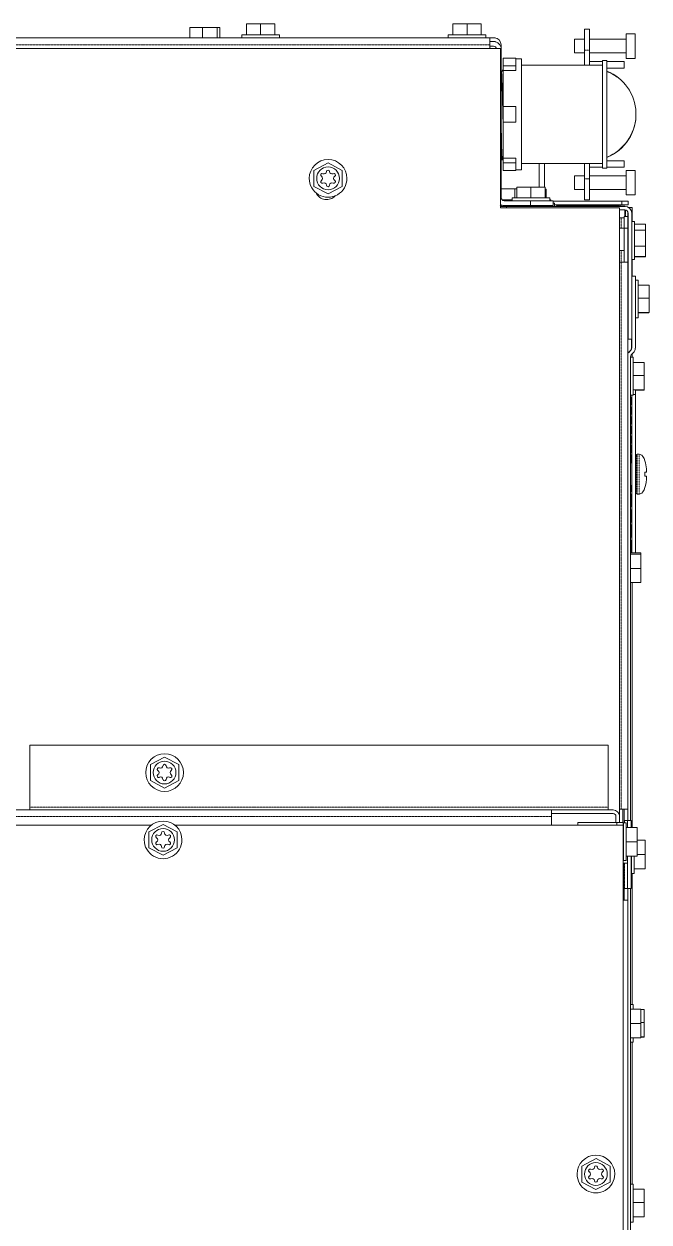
# Model space of a CAD drawing. Header units: millimetres. Extents: x 60499 to 556746, y 248297 to 497145.
# Drawn here: x 173438 to 179208, y 485480 to 496534 of the extents above; entities that cross this region are included whole.
import ezdxf

# ---------------------------------------------------------------- set-up
doc = ezdxf.new("R2010")
doc.units = ezdxf.units.MM
doc.linetypes.add('PHANTOM', pattern=[20, 10, -2, 2, -2, 2, -2])

msp = doc.modelspace()

# ---------------------------------------------------------------- linework, layer by layer
at = {"color": 7, "lineweight": 13, "ltscale": 0.0039}
for p, q in [((175491, 496534), (175622, 496534)), ((175622, 496534), (175753, 496534)), ((179132, 491642), (179132, 491511)), ((179132, 491511), (179132, 491380)), ((179098, 489119), (179098, 488988)), ((179098, 488988), (179098, 488857)), ((179172, 489002), (179172, 488871)), ((179172, 488871), (179172, 488740)), ((179132, 487443), (179132, 487312)), ((179132, 487312), (179132, 487181))]:
    msp.add_line(p, q, dxfattribs=at)
at = {"color": 7, "lineweight": 13, "ltscale": 0.003}
for p, q in [((175491, 496433), (175491, 496534)), ((175622, 496433), (175622, 496534)), ((175753, 496433), (175753, 496534)), ((177397, 496433), (177397, 496534)), ((177397, 496433), (177397, 496534)), ((177397, 496433), (177397, 496534)), ((177397, 496433), (177397, 496534)), ((177528, 496433), (177528, 496534)), ((177659, 496433), (177659, 496534)), ((177986, 494928), (177986, 495029)), ((177986, 494928), (177986, 495029)), ((177986, 494928), (177986, 495029)), ((177986, 494928), (177986, 495029)), ((178117, 494928), (178117, 495029)), ((178248, 494928), (178248, 495029)), ((179074, 494686), (179174, 494686)), ((179074, 494685), (179174, 494685)), ((179074, 494632), (179174, 494632)), ((179074, 494485), (179174, 494485)), ((179074, 494387), (179174, 494387)), ((179074, 494386), (179174, 494386)), ((179107, 494124), (179208, 494124)), ((179107, 494004), (179208, 494004)), ((179107, 493872), (179208, 493872)), ((179107, 493870), (179208, 493870)), ((179062, 493411), (179163, 493411)), ((179062, 493291), (179163, 493291)), ((179062, 493159), (179163, 493159)), ((179062, 493157), (179163, 493157)), ((178997, 489119), (179098, 489119)), ((178997, 488988), (179098, 488988)), ((178997, 488857), (179098, 488857)), ((178997, 488857), (179098, 488857)), ((179071, 488740), (179172, 488740)), ((179062, 485782), (179163, 485782)), ((179062, 485782), (179163, 485782)), ((179062, 485661), (179163, 485661)), ((179062, 485529), (179163, 485529)), ((179062, 485527), (179163, 485527))]:
    msp.add_line(p, q, dxfattribs=at)
at = {"color": 7, "lineweight": 13, "ltscale": 2.22274e-06}
for p, q in [((177397, 496534), (177397, 496534)), ((177986, 495029), (177986, 495029))]:
    msp.add_line(p, q, dxfattribs=at)
at = {"color": 7, "lineweight": 13, "ltscale": 0.003901}
for p, q in [((177397, 496534), (177528, 496534)), ((177986, 495029), (178117, 495029))]:
    msp.add_line(p, q, dxfattribs=at)
at = {"color": 7, "lineweight": 13, "ltscale": 0.003899}
for p, q in [((177528, 496534), (177659, 496534)), ((178117, 495029), (178248, 495029))]:
    msp.add_line(p, q, dxfattribs=at)
at = {"color": 7, "lineweight": 13, "ltscale": 0.003487}
msp.add_line((174968, 496500), (175085, 496500), dxfattribs=at)
at = {"color": 7, "lineweight": 13, "ltscale": 0.002843}
for p, q in [((174968, 496405), (174968, 496500)), ((175085, 496405), (175085, 496500)), ((175220, 496405), (175220, 496500)), ((175246, 496405), (175246, 496500))]:
    msp.add_line(p, q, dxfattribs=at)
at = {"color": 7, "lineweight": 13, "ltscale": 0.004004}
msp.add_line((175085, 496500), (175220, 496500), dxfattribs=at)
at = {"color": 7, "lineweight": 13, "ltscale": 0.000761798}
msp.add_line((175220, 496500), (175246, 496500), dxfattribs=at)
at = {"color": 7, "lineweight": 13, "ltscale": 0.01035}
for p, q in [((175796, 496433), (175448, 496433)), ((177702, 496433), (177354, 496433)), ((178291, 494928), (177944, 494928))]:
    msp.add_line(p, q, dxfattribs=at)
at = {"color": 7, "lineweight": 13, "ltscale": 0.000762459}
for p, q in [((175448, 496407), (175448, 496433)), ((175796, 496407), (175796, 496433)), ((177354, 496407), (177354, 496433)), ((177354, 496407), (177354, 496433)), ((177702, 496407), (177702, 496433)), ((179036, 493458), (179062, 493458)), ((179036, 493110), (179062, 493110)), ((179045, 488697), (179071, 488697)), ((179036, 487488), (179062, 487488)), ((179036, 487141), (179062, 487141)), ((179036, 485828), (179062, 485828)), ((179036, 485828), (179062, 485828)), ((179036, 485480), (179062, 485480))]:
    msp.add_line(p, q, dxfattribs=at)
at = {"color": 7, "lineweight": 13, "ltscale": 0.00575}
for p, q in [((178611, 496293), (178611, 496486)), ((178659, 496486), (178659, 496293)), ((178611, 494912), (178611, 495106)), ((178659, 495106), (178659, 494912))]:
    msp.add_line(p, q, dxfattribs=at)
at = {"color": 7, "lineweight": 13, "ltscale": 0.00144}
for p, q in [((178611, 496486), (178659, 496486)), ((178659, 494912), (178611, 494912))]:
    msp.add_line(p, q, dxfattribs=at)
at = {"color": 7, "lineweight": 13, "ltscale": 0.003375}
for p, q in [((178995, 496329), (178995, 496442)), ((179079, 496329), (179079, 496442)), ((178995, 496216), (178995, 496329)), ((179079, 496216), (179079, 496329)), ((178995, 495183), (178995, 495069)), ((179079, 495183), (179079, 495069)), ((178995, 495069), (178995, 494956)), ((179079, 495069), (179079, 494956))]:
    msp.add_line(p, q, dxfattribs=at)
at = {"color": 7, "lineweight": 13, "ltscale": 0.0025}
for p, q in [((179079, 496442), (178995, 496442)), ((179079, 496216), (178995, 496216)), ((178995, 495183), (179079, 495183)), ((178995, 494956), (179079, 494956))]:
    msp.add_line(p, q, dxfattribs=at)
at = {"color": 7, "lineweight": 13, "ltscale": 0.03937}
for p, q in [((177835, 496306), (172670, 496306)), ((172754, 496405), (177738, 496405)), ((177835, 494836), (177835, 496306)), ((177843, 494929), (177843, 496302)), ((178777, 495204), (178777, 496195)), ((178819, 495204), (178819, 496195)), ((178935, 494836), (177835, 494836)), ((178985, 494851), (177893, 494851)), ((178935, 489232), (178935, 494836)), ((179014, 494788), (179014, 493626)), ((179048, 493626), (179048, 494788)), ((179012, 494336), (179012, 489290)), ((179081, 493543), (179081, 494207)), ((179036, 489186), (179036, 493463)), ((179048, 493110), (179048, 491653)), ((179081, 491653), (179081, 493115)), ((179052, 491380), (179052, 489119)), ((173493, 489879), (178830, 489879)), ((172814, 489282), (178306, 489282)), ((174612, 489141), (155841, 489141)), ((178969, 489141), (174833, 489141)), ((178969, 477497), (178969, 489141)), ((179052, 488696), (179052, 487488)), ((179036, 481627), (179036, 488556)), ((179012, 488451), (179012, 481732)), ((179052, 487140), (179052, 485828))]:
    msp.add_line(p, q, dxfattribs=at)
at = {"color": 7, "linetype": 'PHANTOM', "lineweight": 13, "ltscale": 0.03937}
for p, q in [((172754, 496342), (177738, 496342)), ((178949, 494336), (178949, 489290)), ((173493, 489308), (178830, 489308)), ((172814, 489223), (178306, 489223))]:
    msp.add_line(p, q, dxfattribs=at)
at = {"color": 7, "lineweight": 13, "ltscale": 0.001516}
for p, q in [((175448, 496407), (175499, 496407)), ((175745, 496407), (175796, 496407)), ((179045, 488748), (179045, 488697))]:
    msp.add_line(p, q, dxfattribs=at)
at = {"color": 7, "lineweight": 13, "ltscale": 7.58134e-05}
for p, q in [((175474, 496407), (175474, 496405)), ((175516, 496407), (175516, 496405)), ((175517, 496407), (175517, 496405)), ((175622, 496407), (175622, 496405)), ((175697, 496407), (175697, 496405)), ((175726, 496407), (175726, 496405)), ((175770, 496407), (175770, 496405))]:
    msp.add_line(p, q, dxfattribs=at)
at = {"color": 7, "lineweight": 13, "ltscale": 0.003659}
for p, q in [((175499, 496407), (175622, 496407)), ((175622, 496407), (175745, 496407)), ((177528, 496407), (177651, 496407))]:
    msp.add_line(p, q, dxfattribs=at)
at = {"color": 7, "lineweight": 13, "ltscale": 7.0647e-05}
for p, q in [((175553, 496405), (175553, 496407)), ((175643, 496405), (175643, 496407)), ((175732, 496405), (175732, 496407))]:
    msp.add_line(p, q, dxfattribs=at)
at = {"color": 7, "lineweight": 13, "ltscale": 0.001518}
msp.add_line((177354, 496407), (177405, 496407), dxfattribs=at)
at = {"color": 7, "lineweight": 13, "ltscale": 7.50925e-05}
msp.add_line((177380, 496407), (177380, 496405), dxfattribs=at)
at = {"color": 7, "lineweight": 13, "ltscale": 7.49723e-05}
for p, q in [((177380, 496407), (177380, 496405)), ((177422, 496407), (177422, 496405)), ((177423, 496407), (177423, 496405)), ((177459, 496405), (177459, 496407)), ((177528, 496407), (177528, 496405)), ((177528, 496407), (177528, 496405)), ((177549, 496405), (177549, 496407)), ((177603, 496407), (177603, 496405)), ((177632, 496407), (177632, 496405)), ((177639, 496405), (177639, 496407)), ((177676, 496407), (177676, 496405)), ((179014, 494615), (179012, 494615)), ((179014, 494457), (179012, 494457)), ((179014, 494076), (179012, 494076)), ((179014, 493917), (179012, 493917))]:
    msp.add_line(p, q, dxfattribs=at)
at = {"color": 7, "lineweight": 13, "ltscale": 0.00366}
msp.add_line((177405, 496407), (177528, 496407), dxfattribs=at)
at = {"color": 7, "lineweight": 13, "ltscale": 0.001514}
msp.add_line((177651, 496407), (177702, 496407), dxfattribs=at)
at = {"color": 7, "lineweight": 13, "ltscale": 0.00126}
for p, q in [((177738, 496405), (177780, 496405)), ((177738, 496371), (177780, 496371))]:
    msp.add_line(p, q, dxfattribs=at)
at = {"color": 7, "lineweight": 13, "ltscale": 0.00105}
for p, q in [((177738, 496371), (177773, 496371)), ((177738, 496328), (177773, 496328))]:
    msp.add_line(p, q, dxfattribs=at)
at = {"color": 7, "lineweight": 13, "ltscale": 0.001087}
msp.add_line((177738, 496306), (177738, 496342), dxfattribs=at)
at = {"color": 7, "lineweight": 13, "ltscale": 0.001018}
msp.add_line((177843, 496308), (177843, 496342), dxfattribs=at)
at = {"color": 7, "lineweight": 13, "ltscale": 0.001875}
for p, q in [((178519, 496329), (178519, 496392)), ((178519, 496266), (178519, 496329)), ((178519, 495132), (178519, 495069)), ((178519, 495069), (178519, 495006))]:
    msp.add_line(p, q, dxfattribs=at)
at = {"color": 7, "lineweight": 13, "ltscale": 0.002735}
for p, q in [((178611, 496392), (178519, 496392)), ((178611, 496266), (178519, 496266)), ((178519, 495132), (178611, 495132)), ((178519, 495006), (178611, 495006))]:
    msp.add_line(p, q, dxfattribs=at)
at = {"color": 7, "lineweight": 13, "ltscale": 0.01}
for p, q in [((178995, 496392), (178659, 496392)), ((178995, 496266), (178659, 496266)), ((178659, 495132), (178995, 495132)), ((178659, 495006), (178995, 495006))]:
    msp.add_line(p, q, dxfattribs=at)
at = {"color": 7, "lineweight": 13, "ltscale": 0.002125}
for p, q in [((177862, 496218), (177862, 496146)), ((177979, 496146), (177979, 496218)), ((177862, 495252), (177862, 495181)), ((177979, 495181), (177979, 495252))]:
    msp.add_line(p, q, dxfattribs=at)
at = {"color": 7, "lineweight": 13, "ltscale": 0.0035}
for p, q in [((177979, 496218), (177862, 496218)), ((177979, 496218), (177862, 496218)), ((177979, 496146), (177862, 496146)), ((177862, 496103), (177979, 496103)), ((177979, 495771), (177862, 495771)), ((177979, 495628), (177862, 495628)), ((177979, 495296), (177862, 495296)), ((177979, 495252), (177862, 495252)), ((177979, 495181), (177862, 495181))]:
    msp.add_line(p, q, dxfattribs=at)
at = {"color": 7, "lineweight": 13, "ltscale": 0.0015}
for p, q in [((178030, 496211), (177979, 496211)), ((178030, 495187), (177979, 495187))]:
    msp.add_line(p, q, dxfattribs=at)
at = {"color": 7, "lineweight": 13, "ltscale": 0.018159}
msp.add_line((178030, 496211), (178030, 495601), dxfattribs=at)
at = {"color": 7, "lineweight": 13, "ltscale": 0.004173}
for p, q in [((178611, 496293), (178611, 496153)), ((178611, 495246), (178611, 495106))]:
    msp.add_line(p, q, dxfattribs=at)
at = {"color": 7, "linetype": 'PHANTOM', "lineweight": 13, "ltscale": 0.00144}
for p, q in [((178659, 496293), (178611, 496293)), ((178611, 495106), (178659, 495106))]:
    msp.add_line(p, q, dxfattribs=at)
at = {"color": 7, "lineweight": 13, "ltscale": 0.00315}
for p, q in [((178659, 496187), (178659, 496293)), ((178659, 495106), (178659, 495211))]:
    msp.add_line(p, q, dxfattribs=at)
at = {"color": 7, "lineweight": 13, "ltscale": 0.00125}
for p, q in [((178777, 496195), (178819, 496195)), ((178819, 495204), (178777, 495204))]:
    msp.add_line(p, q, dxfattribs=at)
at = {"color": 7, "lineweight": 13, "ltscale": 0.000188295}
msp.add_line((177843, 496095), (177846, 496090), dxfattribs=at)
at = {"color": 7, "lineweight": 13, "ltscale": 0.000950315}
msp.add_line((177846, 496090), (177862, 496118), dxfattribs=at)
at = {"color": 7, "lineweight": 13, "ltscale": 0.001299}
for p, q in [((177862, 496146), (177862, 496103)), ((177979, 496103), (177979, 496146)), ((177862, 495296), (177862, 495252)), ((177979, 495252), (177979, 495296))]:
    msp.add_line(p, q, dxfattribs=at)
at = {"color": 7, "lineweight": 13, "ltscale": 0.009891}
msp.add_line((177862, 495771), (177862, 496103), dxfattribs=at)
at = {"color": 7, "lineweight": 13, "ltscale": 0.01875}
for p, q in [((178030, 496153), (178659, 496153)), ((178030, 495246), (178659, 495246))]:
    msp.add_line(p, q, dxfattribs=at)
at = {"color": 7, "lineweight": 13, "ltscale": 0.001}
for p, q in [((178659, 496153), (178659, 496187)), ((178659, 495245), (178659, 495211)), ((178955, 494899), (178955, 494866)), ((179015, 494899), (179015, 494866))]:
    msp.add_line(p, q, dxfattribs=at)
at = {"color": 7, "lineweight": 13, "ltscale": 0.003495}
for p, q in [((178777, 496187), (178659, 496187)), ((178659, 496153), (178777, 496153)), ((178777, 495246), (178659, 495246)), ((178659, 495211), (178777, 495211))]:
    msp.add_line(p, q, dxfattribs=at)
at = {"color": 7, "lineweight": 13, "ltscale": 0.001023}
for p, q in [((178659, 496187), (178659, 496153)), ((178659, 495246), (178659, 495211))]:
    msp.add_line(p, q, dxfattribs=at)
at = {"color": 7, "lineweight": 13, "ltscale": 2.25878e-05}
for p, q in [((178659, 496153), (178659, 496153)), ((178659, 495246), (178659, 495245))]:
    msp.add_line(p, q, dxfattribs=at)
at = {"color": 7, "lineweight": 13, "ltscale": 0.003498}
msp.add_line((178777, 496153), (178659, 496153), dxfattribs=at)
at = {"color": 7, "lineweight": 13, "ltscale": 0.003376}
msp.add_line((178932, 496187), (178819, 496187), dxfattribs=at)
at = {"color": 7, "lineweight": 13, "ltscale": 0.004745}
for p, q in [((178978, 496187), (178819, 496187)), ((178819, 496127), (178978, 496127)), ((178978, 495272), (178819, 495272)), ((178819, 495211), (178978, 495211))]:
    msp.add_line(p, q, dxfattribs=at)
at = {"color": 7, "lineweight": 13, "ltscale": 0.001794}
for p, q in [((178978, 496187), (178978, 496127)), ((178978, 495272), (178978, 495211))]:
    msp.add_line(p, q, dxfattribs=at)
at = {"color": 7, "lineweight": 13, "ltscale": 0.00425}
for p, q in [((177862, 495771), (177862, 495628)), ((177979, 495771), (177979, 495628))]:
    msp.add_line(p, q, dxfattribs=at)
at = {"color": 7, "lineweight": 13, "ltscale": 0.00052498}
msp.add_line((179087, 495699), (179087, 495717), dxfattribs=at)
at = {"color": 7, "lineweight": 13, "ltscale": 0.000955781}
msp.add_line((179087, 495717), (179087, 495685), dxfattribs=at)
at = {"color": 7, "lineweight": 13, "ltscale": 0.000430974}
msp.add_line((179087, 495685), (179087, 495699), dxfattribs=at)
at = {"color": 7, "lineweight": 13, "ltscale": 0.000783605}
msp.add_line((177862, 495601), (177862, 495628), dxfattribs=at)
at = {"color": 7, "lineweight": 13, "ltscale": 0.009107}
msp.add_line((177862, 495296), (177862, 495601), dxfattribs=at)
at = {"color": 7, "lineweight": 13, "ltscale": 0.012341}
msp.add_line((178030, 495601), (178030, 495187), dxfattribs=at)
at = {"color": 7, "lineweight": 13, "ltscale": 0.004405}
for p, q in [((176245, 495252), (176114, 495183)), ((176376, 495183), (176245, 495252)), ((176114, 495183), (176114, 495035)), ((176114, 495183), (176114, 495035)), ((176376, 495035), (176376, 495183)), ((176114, 495035), (176245, 494966)), ((176245, 494966), (176376, 495035)), ((174736, 489769), (174605, 489701)), ((174605, 489701), (174605, 489553)), ((174605, 489701), (174605, 489553)), ((174867, 489701), (174736, 489769)), ((174867, 489553), (174867, 489701)), ((174605, 489553), (174736, 489484)), ((174736, 489484), (174867, 489553)), ((174722, 489149), (174591, 489080)), ((174853, 489080), (174722, 489149)), ((174591, 489080), (174591, 488932)), ((174591, 489080), (174591, 488932)), ((174853, 488932), (174853, 489080)), ((174591, 488932), (174722, 488864)), ((174722, 488864), (174853, 488932)), ((178718, 486066), (178586, 485997)), ((178849, 485997), (178718, 486066)), ((178586, 485997), (178586, 485849)), ((178586, 485997), (178586, 485849)), ((178848, 485849), (178849, 485997)), ((178586, 485849), (178717, 485781)), ((178717, 485781), (178848, 485849))]:
    msp.add_line(p, q, dxfattribs=at)
at = {"color": 7, "lineweight": 13, "ltscale": 0.000334071}
msp.add_line((177854, 495279), (177843, 495279), dxfattribs=at)
at = {"color": 7, "lineweight": 13, "ltscale": 0.000435725}
msp.add_line((177854, 495280), (177862, 495292), dxfattribs=at)
at = {"color": 7, "lineweight": 13, "ltscale": 2.53452e-06}
msp.add_line((177854, 495279), (177854, 495280), dxfattribs=at)
at = {"color": 7, "lineweight": 13, "ltscale": 0.006451}
for p, q in [((178192, 495029), (178192, 495246)), ((178193, 495029), (178193, 495246)), ((178244, 495029), (178244, 495246))]:
    msp.add_line(p, q, dxfattribs=at)
at = {"color": 7, "lineweight": 13, "ltscale": 0.003496}
msp.add_line((178659, 495245), (178777, 495245), dxfattribs=at)
at = {"color": 7, "lineweight": 13, "ltscale": 0.003763}
msp.add_line((177843, 495011), (177969, 495011), dxfattribs=at)
at = {"color": 7, "lineweight": 13, "ltscale": 0.000509668}
msp.add_line((177969, 495011), (177986, 495011), dxfattribs=at)
at = {"color": 7, "lineweight": 13, "ltscale": 0.002458}
msp.add_line((177969, 494928), (177969, 495011), dxfattribs=at)
at = {"color": 7, "lineweight": 13, "ltscale": 0.000282648}
msp.add_line((178248, 495010), (178258, 495010), dxfattribs=at)
at = {"color": 7, "lineweight": 13, "ltscale": 0.002445}
msp.add_line((178258, 494928), (178258, 495010), dxfattribs=at)
at = {"color": 7, "lineweight": 13, "ltscale": 0.002736}
msp.add_line((177944, 494910), (177852, 494910), dxfattribs=at)
at = {"color": 7, "lineweight": 13, "ltscale": 0.0073}
for p, q in [((178114, 494903), (177869, 494903)), ((177869, 494860), (178114, 494860))]:
    msp.add_line(p, q, dxfattribs=at)
at = {"color": 7, "lineweight": 13, "ltscale": 0.000737588}
for p, q in [((177943, 494903), (177943, 494928)), ((177944, 494903), (177944, 494928)), ((178291, 494903), (178291, 494928))]:
    msp.add_line(p, q, dxfattribs=at)
at = {"color": 7, "lineweight": 13, "ltscale": 0.006249}
for p, q in [((178114, 494903), (178324, 494903)), ((178114, 494860), (178324, 494860))]:
    msp.add_line(p, q, dxfattribs=at)
at = {"color": 7, "lineweight": 13, "ltscale": 0.0013}
for p, q in [((178114, 494903), (178114, 494860)), ((178324, 494903), (178324, 494860))]:
    msp.add_line(p, q, dxfattribs=at)
at = {"color": 7, "lineweight": 13, "ltscale": 0.00028397}
msp.add_line((178301, 494910), (178291, 494910), dxfattribs=at)
at = {"color": 7, "lineweight": 13, "ltscale": 0.000182505}
msp.add_line((178301, 494903), (178301, 494910), dxfattribs=at)
at = {"color": 7, "lineweight": 13, "ltscale": 0.018782}
msp.add_line((178955, 494899), (178324, 494899), dxfattribs=at)
at = {"color": 7, "lineweight": 13, "ltscale": 0.000303013}
msp.add_line((178324, 494881), (178334, 494881), dxfattribs=at)
at = {"color": 7, "lineweight": 13, "ltscale": 0.000902551}
msp.add_line((178334, 494881), (178334, 494851), dxfattribs=at)
at = {"color": 7, "lineweight": 13, "ltscale": 0.0018}
for p, q in [((178955, 494899), (179015, 494899)), ((178955, 494866), (179015, 494866))]:
    msp.add_line(p, q, dxfattribs=at)
at = {"color": 7, "lineweight": 13, "ltscale": 0.000451576}
msp.add_line((177850, 494852), (177835, 494852), dxfattribs=at)
at = {"color": 7, "lineweight": 13, "ltscale": 0.001731}
msp.add_line((177893, 494851), (177835, 494851), dxfattribs=at)
at = {"color": 7, "lineweight": 13, "ltscale": 0.000449594}
msp.add_line((177893, 494851), (177893, 494836), dxfattribs=at)
at = {"color": 7, "lineweight": 13, "ltscale": 0.000262523}
for p, q in [((178038, 494851), (178038, 494860)), ((178038, 494851), (178038, 494860)), ((178197, 494860), (178197, 494851))]:
    msp.add_line(p, q, dxfattribs=at)
at = {"color": 7, "lineweight": 13, "ltscale": 0.018479}
msp.add_line((178334, 494866), (178955, 494866), dxfattribs=at)
at = {"color": 7, "lineweight": 13, "ltscale": 8.99908e-05}
msp.add_line((178352, 494853), (178352, 494856), dxfattribs=at)
at = {"color": 7, "lineweight": 13, "ltscale": 0.016975}
for p, q in [((178923, 494856), (178352, 494856)), ((178923, 494853), (178352, 494853))]:
    msp.add_line(p, q, dxfattribs=at)
at = {"color": 7, "lineweight": 13, "ltscale": 7.53328e-05}
msp.add_line((178352, 494851), (178352, 494853), dxfattribs=at)
at = {"color": 7, "linetype": 'PHANTOM', "lineweight": 13, "ltscale": 7.53328e-05}
msp.add_line((178923, 494853), (178923, 494851), dxfattribs=at)
at = {"color": 7, "lineweight": 13, "ltscale": 0.00186}
msp.add_line((178923, 494853), (178985, 494853), dxfattribs=at)
at = {"color": 7, "lineweight": 13, "ltscale": 4.95351e-05}
msp.add_line((178936, 494855), (178935, 494853), dxfattribs=at)
at = {"color": 7, "lineweight": 13, "ltscale": 0.001491}
msp.add_line((178985, 494818), (178935, 494818), dxfattribs=at)
at = {"color": 7, "lineweight": 13, "ltscale": 0.000354557}
msp.add_line((178941, 494854), (178941, 494866), dxfattribs=at)
at = {"color": 7, "lineweight": 13, "ltscale": 0.003125}
for p, q in [((178978, 494651), (178978, 494756)), ((179012, 494651), (179012, 494756)), ((178978, 489186), (178978, 489290)), ((179012, 489186), (179012, 489290)), ((178978, 488451), (178978, 488556)), ((179012, 488451), (179012, 488556))]:
    msp.add_line(p, q, dxfattribs=at)
at = {"color": 7, "lineweight": 13, "ltscale": 0.000989959}
for p, q in [((179012, 494756), (178978, 494756)), ((179012, 494651), (178978, 494651)), ((179048, 493626), (179014, 493626)), ((179043, 489186), (179010, 489186)), ((179043, 488556), (179010, 488556))]:
    msp.add_line(p, q, dxfattribs=at)
at = {"color": 7, "lineweight": 13, "ltscale": 7.54541e-05}
msp.add_line((178985, 494851), (178985, 494853), dxfattribs=at)
at = {"color": 7, "lineweight": 13, "ltscale": 0.000709594}
msp.add_line((178985, 494794), (178985, 494818), dxfattribs=at)
at = {"color": 7, "lineweight": 13, "ltscale": 0.001125}
msp.add_line((178985, 494794), (178985, 494756), dxfattribs=at)
at = {"color": 7, "linetype": 'PHANTOM', "lineweight": 13, "ltscale": 0.001815}
msp.add_line((178989, 494817), (178989, 494756), dxfattribs=at)
at = {"color": 7, "lineweight": 13, "ltscale": 0.001312}
msp.add_line((179013, 494788), (179013, 494744), dxfattribs=at)
at = {"color": 7, "lineweight": 13, "ltscale": 0.000945684}
msp.add_line((179052, 494840), (179021, 494840), dxfattribs=at)
at = {"color": 7, "lineweight": 13, "ltscale": 0.003874}
msp.add_line((179052, 494840), (179052, 494710), dxfattribs=at)
at = {"color": 7, "lineweight": 13, "ltscale": 0.000465213}
msp.add_line((178950, 494744), (178935, 494744), dxfattribs=at)
at = {"color": 7, "lineweight": 13, "ltscale": 0.001301}
for p, q in [((178978, 494649), (178935, 494649)), ((178978, 494444), (178935, 494444))]:
    msp.add_line(p, q, dxfattribs=at)
at = {"color": 7, "lineweight": 13, "ltscale": 0.000834968}
msp.add_line((178978, 494744), (178950, 494744), dxfattribs=at)
at = {"color": 7, "linetype": 'PHANTOM', "lineweight": 13, "ltscale": 0.002841}
msp.add_line((178950, 494649), (178950, 494744), dxfattribs=at)
at = {"color": 7, "lineweight": 13, "ltscale": 0.009375}
for p, q in [((178978, 494336), (178978, 494651)), ((179012, 494336), (179012, 494651))]:
    msp.add_line(p, q, dxfattribs=at)
at = {"color": 7, "lineweight": 13, "ltscale": 3.97089e-05}
msp.add_line((179013, 494744), (179012, 494744), dxfattribs=at)
at = {"color": 7, "lineweight": 13, "ltscale": 0.003828}
msp.add_line((179013, 494744), (179013, 494615), dxfattribs=at)
at = {"color": 7, "lineweight": 13, "ltscale": 1.24954e-05}
for p, q in [((179048, 494710), (179048, 494710)), ((179048, 494710), (179048, 494710)), ((179081, 494138), (179081, 494138)), ((179081, 494129), (179081, 494129)), ((179081, 494089), (179081, 494089)), ((179081, 494076), (179081, 494076)), ((179081, 494043), (179081, 494043)), ((179081, 494015), (179081, 494015)), ((179081, 493949), (179081, 493949)), ((179081, 493930), (179081, 493930)), ((179081, 493918), (179081, 493918)), ((179081, 493917), (179081, 493917)), ((179081, 493905), (179081, 493905)), ((179081, 493902), (179081, 493902)), ((179081, 493896), (179081, 493896)), ((179081, 493856), (179081, 493856)), ((179081, 493855), (179081, 493855)), ((179036, 485828), (179036, 485828)), ((179036, 485796), (179036, 485796)), ((179036, 485786), (179036, 485786)), ((179036, 485746), (179036, 485746)), ((179036, 485734), (179036, 485734)), ((179036, 485734), (179036, 485734)), ((179036, 485700), (179036, 485700)), ((179036, 485673), (179036, 485673)), ((179036, 485606), (179036, 485606)), ((179036, 485587), (179036, 485587)), ((179036, 485576), (179036, 485576)), ((179036, 485575), (179036, 485575)), ((179036, 485562), (179036, 485562)), ((179036, 485560), (179036, 485560)), ((179036, 485554), (179036, 485554)), ((179036, 485514), (179036, 485514)), ((179036, 485513), (179036, 485513))]:
    msp.add_line(p, q, dxfattribs=at)
at = {"color": 7, "lineweight": 13, "ltscale": 0.000762519}
for p, q in [((179048, 494710), (179074, 494710)), ((179048, 494710), (179074, 494710)), ((179048, 494362), (179074, 494362)), ((179081, 494171), (179107, 494171)), ((179081, 493823), (179107, 493823)), ((178971, 489162), (178997, 489162)), ((178971, 488815), (178997, 488815)), ((179044, 488696), (179069, 488696))]:
    msp.add_line(p, q, dxfattribs=at)
at = {"color": 7, "lineweight": 13, "ltscale": 0.000345906}
for p, q in [((179048, 494710), (179048, 494698)), ((179074, 494710), (179074, 494698))]:
    msp.add_line(p, q, dxfattribs=at)
at = {"color": 7, "lineweight": 13, "ltscale": 0.00273}
msp.add_line((179048, 494698), (179048, 494607), dxfattribs=at)
at = {"color": 7, "lineweight": 13, "ltscale": 1.21349e-05}
for p, q in [((179048, 494680), (179048, 494680)), ((179048, 494625), (179048, 494625)), ((179048, 494447), (179048, 494447)), ((179048, 494392), (179048, 494392))]:
    msp.add_line(p, q, dxfattribs=at)
at = {"color": 7, "lineweight": 13, "ltscale": 1.24353e-05}
for p, q in [((179048, 494674), (179048, 494674)), ((179048, 494633), (179048, 494633)), ((179048, 494633), (179048, 494633)), ((179048, 494615), (179048, 494615)), ((179048, 494596), (179048, 494596)), ((179048, 494566), (179048, 494566)), ((179048, 494498), (179048, 494498)), ((179048, 494483), (179048, 494483)), ((179048, 494469), (179048, 494469)), ((179048, 494457), (179048, 494457)), ((179048, 494439), (179048, 494439)), ((179048, 494401), (179048, 494401)), ((179048, 494399), (179048, 494399)), ((179048, 494398), (179048, 494398)), ((179036, 485828), (179036, 485828))]:
    msp.add_line(p, q, dxfattribs=at)
at = {"color": 7, "lineweight": 13, "ltscale": 0.010004}
msp.add_line((179074, 494362), (179074, 494698), dxfattribs=at)
at = {"color": 7, "lineweight": 13, "ltscale": 4.20518e-05}
msp.add_line((179174, 494686), (179174, 494685), dxfattribs=at)
at = {"color": 7, "lineweight": 13, "ltscale": 0.001583}
msp.add_line((179174, 494685), (179174, 494632), dxfattribs=at)
at = {"color": 7, "lineweight": 13, "ltscale": 3.50231e-05}
for p, q in [((179014, 494615), (179013, 494615)), ((179014, 494457), (179013, 494457))]:
    msp.add_line(p, q, dxfattribs=at)
at = {"color": 7, "lineweight": 13, "ltscale": 1.2195e-05}
for p, q in [((179048, 494615), (179048, 494615)), ((179048, 494457), (179048, 494457)), ((179036, 487456), (179036, 487456)), ((179036, 487446), (179036, 487446)), ((179036, 487174), (179036, 487174)), ((179036, 487173), (179036, 487173)), ((179036, 485796), (179036, 485796)), ((179036, 485562), (179036, 485562))]:
    msp.add_line(p, q, dxfattribs=at)
at = {"color": 7, "lineweight": 13, "ltscale": 0.003959}
msp.add_line((179048, 494607), (179048, 494474), dxfattribs=at)
at = {"color": 7, "lineweight": 13, "ltscale": 0.004375}
msp.add_line((179174, 494632), (179174, 494485), dxfattribs=at)
at = {"color": 7, "linetype": 'PHANTOM', "lineweight": 13, "ltscale": 0.0032}
msp.add_line((178950, 494336), (178950, 494444), dxfattribs=at)
at = {"color": 7, "lineweight": 13, "ltscale": 0.011325}
msp.add_line((179013, 494457), (179013, 494076), dxfattribs=at)
at = {"color": 7, "lineweight": 13, "ltscale": 0.00287}
msp.add_line((179048, 494474), (179048, 494377), dxfattribs=at)
at = {"color": 7, "lineweight": 13, "ltscale": 0.002903}
msp.add_line((179174, 494485), (179174, 494387), dxfattribs=at)
at = {"color": 7, "lineweight": 13, "ltscale": 0.000425564}
for p, q in [((178949, 494336), (178935, 494336)), ((178935, 489290), (178949, 489290))]:
    msp.add_line(p, q, dxfattribs=at)
at = {"color": 7, "lineweight": 13, "ltscale": 0.001865}
for p, q in [((178949, 494336), (179012, 494336)), ((178949, 489290), (179012, 489290))]:
    msp.add_line(p, q, dxfattribs=at)
at = {"color": 7, "lineweight": 13, "ltscale": 0.000445028}
msp.add_line((179048, 494377), (179048, 494362), dxfattribs=at)
at = {"color": 7, "lineweight": 13, "ltscale": 0.000725634}
msp.add_line((179048, 494362), (179072, 494362), dxfattribs=at)
at = {"color": 7, "lineweight": 13, "ltscale": 0.004625}
msp.add_line((179052, 494362), (179052, 494207), dxfattribs=at)
at = {"color": 7, "lineweight": 13, "ltscale": 7.80962e-06}
for p, q in [((179072, 494362), (179072, 494362)), ((179069, 488697), (179069, 488696)), ((179060, 485480), (179060, 485480))]:
    msp.add_line(p, q, dxfattribs=at)
at = {"color": 7, "lineweight": 13, "ltscale": 0.002951}
for p, q in [((179074, 494385), (179173, 494385)), ((179107, 493869), (179206, 493869)), ((179062, 485527), (179161, 485527))]:
    msp.add_line(p, q, dxfattribs=at)
at = {"color": 7, "lineweight": 13, "ltscale": 7.32902e-06}
for p, q in [((179173, 494386), (179173, 494385)), ((179161, 485527), (179161, 485527))]:
    msp.add_line(p, q, dxfattribs=at)
at = {"color": 7, "lineweight": 13, "ltscale": 4.1451e-05}
msp.add_line((179174, 494387), (179174, 494386), dxfattribs=at)
at = {"color": 7, "lineweight": 13, "ltscale": 0.000990019}
msp.add_line((179048, 494207), (179081, 494207), dxfattribs=at)
at = {"color": 7, "lineweight": 13, "ltscale": 0.000559889}
for p, q in [((179081, 494171), (179081, 494152)), ((179036, 485828), (179036, 485809))]:
    msp.add_line(p, q, dxfattribs=at)
at = {"color": 7, "lineweight": 13, "ltscale": 1.20749e-05}
msp.add_line((179081, 494170), (179081, 494170), dxfattribs=at)
at = {"color": 7, "lineweight": 13, "ltscale": 0.003007}
for p, q in [((179081, 494152), (179081, 494051)), ((179036, 493439), (179036, 493338)), ((179036, 485809), (179036, 485708))]:
    msp.add_line(p, q, dxfattribs=at)
at = {"color": 7, "lineweight": 13, "ltscale": 0.007516}
for p, q in [((179107, 494171), (179107, 493918)), ((179062, 493458), (179062, 493205)), ((179062, 485828), (179062, 485576))]:
    msp.add_line(p, q, dxfattribs=at)
at = {"color": 7, "lineweight": 13, "ltscale": 0.003591}
for p, q in [((179208, 494124), (179208, 494004)), ((179163, 485782), (179163, 485661))]:
    msp.add_line(p, q, dxfattribs=at)
at = {"color": 7, "lineweight": 13, "ltscale": 0.003949}
for p, q in [((179081, 494051), (179081, 493918)), ((179036, 493338), (179036, 493205)), ((179036, 485708), (179036, 485576))]:
    msp.add_line(p, q, dxfattribs=at)
at = {"color": 7, "lineweight": 13, "ltscale": 0.003928}
for p, q in [((179208, 494004), (179208, 493872)), ((179163, 493291), (179163, 493159)), ((179163, 487321), (179163, 487189)), ((179163, 485661), (179163, 485529))]:
    msp.add_line(p, q, dxfattribs=at)
at = {"color": 7, "lineweight": 13, "ltscale": 0.012545}
msp.add_line((179013, 493917), (179013, 493496), dxfattribs=at)
at = {"color": 7, "lineweight": 13, "ltscale": 0.002578}
for p, q in [((179081, 493918), (179081, 493832)), ((179036, 493205), (179036, 493119)), ((179036, 485576), (179036, 485489))]:
    msp.add_line(p, q, dxfattribs=at)
at = {"color": 7, "lineweight": 13, "ltscale": 0.002834}
for p, q in [((179107, 493823), (179107, 493918)), ((179062, 493110), (179062, 493205)), ((179062, 485480), (179062, 485576))]:
    msp.add_line(p, q, dxfattribs=at)
at = {"color": 7, "lineweight": 13, "ltscale": 6.16359e-05}
for p, q in [((179208, 493872), (179208, 493870)), ((179163, 485529), (179163, 485527))]:
    msp.add_line(p, q, dxfattribs=at)
at = {"color": 7, "lineweight": 13, "ltscale": 0.000256155}
for p, q in [((179081, 493832), (179081, 493823)), ((179036, 485489), (179036, 485480))]:
    msp.add_line(p, q, dxfattribs=at)
at = {"color": 7, "lineweight": 13, "ltscale": 0.000725573}
msp.add_line((179081, 493823), (179105, 493823), dxfattribs=at)
at = {"color": 7, "lineweight": 13, "ltscale": 7.68947e-06}
for p, q in [((179105, 493823), (179105, 493823)), ((179060, 487140), (179060, 487141))]:
    msp.add_line(p, q, dxfattribs=at)
at = {"color": 7, "lineweight": 13, "ltscale": 7.20888e-06}
for p, q in [((179206, 493870), (179206, 493869)), ((179161, 493157), (179161, 493156)), ((179161, 487187), (179161, 487187))]:
    msp.add_line(p, q, dxfattribs=at)
at = {"color": 7, "lineweight": 13, "ltscale": 3.49631e-05}
msp.add_line((179014, 493625), (179013, 493625), dxfattribs=at)
at = {"color": 7, "lineweight": 13, "ltscale": 0.002476}
msp.add_line((179046, 493542), (179046, 493626), dxfattribs=at)
at = {"color": 7, "lineweight": 13, "ltscale": 0.002469}
msp.add_line((179048, 493543), (179048, 493626), dxfattribs=at)
at = {"color": 7, "lineweight": 13, "ltscale": 0.000835896}
msp.add_line((179018, 493504), (179038, 493524), dxfattribs=at)
at = {"color": 7, "lineweight": 13, "ltscale": 0.000835811}
msp.add_line((179020, 493504), (179040, 493524), dxfattribs=at)
at = {"color": 7, "lineweight": 13, "ltscale": 1.19547e-05}
msp.add_line((179036, 493458), (179036, 493458), dxfattribs=at)
at = {"color": 7, "lineweight": 13, "ltscale": 0.00056001}
for p, q in [((179036, 493458), (179036, 493439)), ((179036, 487488), (179036, 487469))]:
    msp.add_line(p, q, dxfattribs=at)
at = {"color": 7, "lineweight": 13, "ltscale": 0.000835981}
msp.add_line((179044, 493481), (179063, 493501), dxfattribs=at)
at = {"color": 7, "lineweight": 13, "ltscale": 0.00095854}
msp.add_line((179052, 493490), (179052, 493458), dxfattribs=at)
at = {"color": 7, "lineweight": 13, "ltscale": 1.23752e-05}
for p, q in [((179036, 493425), (179036, 493425)), ((179036, 493416), (179036, 493416)), ((179036, 493376), (179036, 493376)), ((179036, 493363), (179036, 493363)), ((179036, 493330), (179036, 493330)), ((179036, 493302), (179036, 493302)), ((179036, 493236), (179036, 493236)), ((179036, 493217), (179036, 493217)), ((179036, 493206), (179036, 493206)), ((179036, 493205), (179036, 493205)), ((179036, 493192), (179036, 493192)), ((179036, 493190), (179036, 493190)), ((179036, 493183), (179036, 493183)), ((179036, 493143), (179036, 493143)), ((179036, 493142), (179036, 493142))]:
    msp.add_line(p, q, dxfattribs=at)
at = {"color": 7, "lineweight": 13, "ltscale": 0.00359}
for p, q in [((179163, 493411), (179163, 493291)), ((179163, 487442), (179163, 487321))]:
    msp.add_line(p, q, dxfattribs=at)
at = {"color": 7, "lineweight": 13, "ltscale": 0.000256035}
for p, q in [((179036, 493119), (179036, 493110)), ((179036, 487149), (179036, 487141))]:
    msp.add_line(p, q, dxfattribs=at)
at = {"color": 7, "linetype": 'PHANTOM', "lineweight": 13, "ltscale": 0.018604}
msp.add_line((179040, 493110), (179040, 492485), dxfattribs=at)
at = {"color": 7, "lineweight": 13, "ltscale": 0.000580194}
msp.add_line((179081, 493115), (179062, 493115), dxfattribs=at)
at = {"color": 7, "lineweight": 13, "ltscale": 0.001238}
msp.add_line((179081, 493115), (179081, 493157), dxfattribs=at)
at = {"color": 7, "lineweight": 13, "ltscale": 0.002371}
msp.add_line((179081, 493156), (179161, 493156), dxfattribs=at)
at = {"color": 7, "lineweight": 13, "ltscale": 6.15157e-05}
for p, q in [((179163, 493159), (179163, 493157)), ((179163, 487189), (179163, 487187))]:
    msp.add_line(p, q, dxfattribs=at)
at = {"color": 7, "lineweight": 13, "ltscale": 0.00208}
msp.add_line((179089, 492485), (179089, 492555), dxfattribs=at)
at = {"color": 7, "lineweight": 13, "ltscale": 0.010425}
msp.add_line((179090, 492205), (179090, 492555), dxfattribs=at)
at = {"color": 7, "linetype": 'PHANTOM', "lineweight": 13, "ltscale": 0.010925}
for p, q in [((179099, 492197), (179099, 492564)), ((179116, 492197), (179116, 492564))]:
    msp.add_line(p, q, dxfattribs=at)
at = {"color": 7, "lineweight": 13, "ltscale": 0.000525047}
for p, q in [((179099, 492564), (179116, 492564)), ((179099, 492197), (179116, 492197))]:
    msp.add_line(p, q, dxfattribs=at)
at = {"color": 7, "lineweight": 13, "ltscale": 0.000364769}
for p, q in [((179048, 492485), (179036, 492485)), ((179048, 492275), (179036, 492275))]:
    msp.add_line(p, q, dxfattribs=at)
at = {"color": 7, "lineweight": 13, "ltscale": 0.000264866}
for p, q in [((179090, 492485), (179081, 492485)), ((179090, 492275), (179081, 492275))]:
    msp.add_line(p, q, dxfattribs=at)
at = {"color": 7, "lineweight": 13, "ltscale": 1.45379e-05}
for p, q in [((179169, 492504), (179169, 492504)), ((179169, 492256), (179169, 492256))]:
    msp.add_line(p, q, dxfattribs=at)
at = {"color": 7, "lineweight": 13, "ltscale": 0.000445869}
for p, q in [((179169, 492399), (179184, 492399)), ((179184, 492361), (179169, 492361))]:
    msp.add_line(p, q, dxfattribs=at)
at = {"color": 7, "lineweight": 13, "ltscale": 4.56562e-06}
msp.add_line((179182, 492399), (179182, 492399), dxfattribs=at)
at = {"color": 7, "linetype": 'PHANTOM', "lineweight": 13, "ltscale": 0.018507}
msp.add_line((179040, 492275), (179040, 491653), dxfattribs=at)
at = {"color": 7, "lineweight": 13, "ltscale": 0.000215545}
msp.add_line((179089, 492275), (179081, 492275), dxfattribs=at)
at = {"color": 7, "lineweight": 13, "ltscale": 0.002095}
msp.add_line((179089, 492205), (179089, 492275), dxfattribs=at)
at = {"color": 7, "linetype": 'PHANTOM', "lineweight": 13, "ltscale": 1.23752e-05}
msp.add_line((179097, 492196), (179097, 492197), dxfattribs=at)
at = {"color": 7, "lineweight": 13, "ltscale": 0.000524926}
msp.add_line((179097, 492196), (179115, 492196), dxfattribs=at)
at = {"color": 7, "linetype": 'PHANTOM', "lineweight": 13, "ltscale": 7.80962e-06}
msp.add_line((179115, 492196), (179115, 492197), dxfattribs=at)
at = {"color": 7, "lineweight": 13, "ltscale": 0.002847}
msp.add_line((179036, 491653), (179132, 491653), dxfattribs=at)
at = {"color": 7, "lineweight": 13, "ltscale": 0.002848}
for p, q in [((179036, 491642), (179132, 491642)), ((179036, 491511), (179132, 491511)), ((179036, 491380), (179132, 491380)), ((179036, 487443), (179132, 487443)), ((179036, 487312), (179132, 487312)), ((179036, 487181), (179132, 487181))]:
    msp.add_line(p, q, dxfattribs=at)
at = {"color": 7, "lineweight": 13, "ltscale": 0.000342902}
msp.add_line((179132, 491653), (179132, 491642), dxfattribs=at)
at = {"color": 7, "lineweight": 13, "ltscale": 0.016985}
for p, q in [((173493, 489308), (173493, 489879)), ((178830, 489879), (178830, 489308)), ((178306, 489282), (178876, 489282)), ((178306, 489249), (178876, 489249))]:
    msp.add_line(p, q, dxfattribs=at)
at = {"color": 7, "lineweight": 13, "ltscale": 0.003675}
msp.add_line((178965, 489167), (178965, 489290), dxfattribs=at)
at = {"color": 7, "lineweight": 13, "ltscale": 0.002443}
msp.add_line((178306, 489141), (178306, 489223), dxfattribs=at)
at = {"color": 7, "lineweight": 13, "ltscale": 0.010725}
msp.add_line((178909, 489167), (178549, 489167), dxfattribs=at)
at = {"color": 7, "lineweight": 13, "ltscale": 0.000784566}
for p, q in [((178549, 489141), (178549, 489167)), ((178549, 489167), (178549, 489141)), ((178969, 489141), (178969, 489167))]:
    msp.add_line(p, q, dxfattribs=at)
at = {"color": 7, "lineweight": 13, "ltscale": 0.001658}
for p, q in [((178902, 489223), (178902, 489167)), ((178935, 489223), (178935, 489167))]:
    msp.add_line(p, q, dxfattribs=at)
at = {"color": 7, "lineweight": 13, "ltscale": 0.001659}
msp.add_line((178902, 489223), (178902, 489167), dxfattribs=at)
at = {"color": 7, "linetype": 'PHANTOM', "lineweight": 13, "ltscale": 0.000784566}
msp.add_line((178909, 489141), (178909, 489167), dxfattribs=at)
at = {"color": 7, "lineweight": 13, "ltscale": 0.001775}
msp.add_line((178969, 489167), (178909, 489167), dxfattribs=at)
at = {"color": 7, "lineweight": 13, "ltscale": 5.56285e-05}
for p, q in [((178971, 489136), (178969, 489136)), ((178971, 489094), (178969, 489094)), ((178971, 488841), (178969, 488841))]:
    msp.add_line(p, q, dxfattribs=at)
at = {"color": 7, "lineweight": 13, "ltscale": 0.000691451}
msp.add_line((178978, 489162), (178978, 489186), dxfattribs=at)
at = {"color": 7, "lineweight": 13, "ltscale": 0.000112458}
for p, q in [((178982, 489186), (178978, 489186)), ((178982, 488556), (178978, 488556))]:
    msp.add_line(p, q, dxfattribs=at)
at = {"color": 7, "linetype": 'PHANTOM', "lineweight": 13, "ltscale": 0.000691451}
msp.add_line((178982, 489162), (178982, 489186), dxfattribs=at)
at = {"color": 7, "lineweight": 13, "ltscale": 0.000759756}
for p, q in [((178982, 489186), (179008, 489186)), ((178982, 488556), (179008, 488556))]:
    msp.add_line(p, q, dxfattribs=at)
at = {"color": 7, "linetype": 'PHANTOM', "lineweight": 13, "ltscale": 0.001966}
msp.add_line((179008, 489186), (179008, 489119), dxfattribs=at)
at = {"color": 7, "lineweight": 13, "ltscale": 5.2805e-05}
for p, q in [((179008, 489186), (179010, 489186)), ((179008, 488556), (179010, 488556))]:
    msp.add_line(p, q, dxfattribs=at)
at = {"color": 7, "lineweight": 13, "ltscale": 0.001967}
for p, q in [((179010, 489119), (179010, 489186)), ((179043, 489119), (179043, 489186))]:
    msp.add_line(p, q, dxfattribs=at)
at = {"color": 7, "lineweight": 13, "ltscale": 5.61091e-05}
for p, q in [((178971, 489093), (178969, 489093)), ((178971, 488884), (178969, 488884)), ((178969, 488878), (178971, 488878))]:
    msp.add_line(p, q, dxfattribs=at)
at = {"color": 7, "lineweight": 13, "ltscale": 5.6049e-05}
msp.add_line((178969, 489057), (178971, 489057), dxfattribs=at)
at = {"color": 7, "lineweight": 13, "ltscale": 5.63494e-05}
msp.add_line((178971, 488988), (178969, 488988), dxfattribs=at)
at = {"color": 7, "lineweight": 13, "ltscale": 5.62292e-05}
msp.add_line((178969, 488967), (178971, 488967), dxfattribs=at)
at = {"color": 7, "lineweight": 13, "ltscale": 5.59889e-05}
msp.add_line((178971, 488914), (178969, 488914), dxfattribs=at)
at = {"color": 7, "lineweight": 13, "ltscale": 0.000883808}
msp.add_line((178971, 488884), (178971, 488914), dxfattribs=at)
at = {"color": 7, "lineweight": 13, "ltscale": 0.002203}
msp.add_line((179098, 489002), (179172, 489002), dxfattribs=at)
at = {"color": 7, "lineweight": 13, "ltscale": 0.001195}
msp.add_line((178969, 488791), (179010, 488791), dxfattribs=at)
at = {"color": 7, "lineweight": 13, "ltscale": 0.001106}
msp.add_line((178971, 488841), (178971, 488878), dxfattribs=at)
at = {"color": 7, "lineweight": 13, "ltscale": 0.007013}
msp.add_line((178978, 488556), (178978, 488791), dxfattribs=at)
at = {"color": 7, "linetype": 'PHANTOM', "lineweight": 13, "ltscale": 0.007013}
for p, q in [((178982, 488556), (178982, 488791)), ((179008, 488791), (179008, 488556))]:
    msp.add_line(p, q, dxfattribs=at)
at = {"color": 7, "lineweight": 13, "ltscale": 0.008983}
for p, q in [((179010, 488556), (179010, 488857)), ((179043, 488556), (179043, 488857))]:
    msp.add_line(p, q, dxfattribs=at)
at = {"color": 7, "lineweight": 13, "ltscale": 7.50324e-05}
for p, q in [((179043, 488850), (179045, 488850)), ((179045, 488796), (179043, 488796)), ((179045, 488766), (179043, 488766)), ((179043, 488760), (179045, 488760)), ((179045, 488723), (179043, 488723))]:
    msp.add_line(p, q, dxfattribs=at)
at = {"color": 7, "lineweight": 13, "ltscale": 0.003267}
msp.add_line((179045, 488857), (179045, 488748), dxfattribs=at)
at = {"color": 7, "lineweight": 13, "ltscale": 0.004783}
msp.add_line((179071, 488857), (179071, 488697), dxfattribs=at)
at = {"color": 7, "lineweight": 13, "ltscale": 0.002204}
msp.add_line((179098, 488871), (179172, 488871), dxfattribs=at)
at = {"color": 7, "lineweight": 13, "ltscale": 2.55915e-05}
msp.add_line((179044, 488723), (179043, 488723), dxfattribs=at)
at = {"color": 7, "lineweight": 13, "ltscale": 0.000782644}
msp.add_line((179044, 488723), (179044, 488696), dxfattribs=at)
at = {"color": 7, "lineweight": 13, "ltscale": 0.001267}
msp.add_line((178969, 488451), (179012, 488451), dxfattribs=at)
at = {"color": 7, "lineweight": 13, "ltscale": 1.17745e-05}
msp.add_line((179036, 487488), (179036, 487488), dxfattribs=at)
at = {"color": 7, "lineweight": 13, "ltscale": 0.000790093}
msp.add_line((179036, 487469), (179036, 487443), dxfattribs=at)
at = {"color": 7, "lineweight": 13, "ltscale": 0.00135}
msp.add_line((179062, 487488), (179062, 487443), dxfattribs=at)
at = {"color": 7, "lineweight": 13, "ltscale": 0.000927182}
for p, q in [((179132, 487442), (179163, 487442)), ((179132, 487321), (179163, 487321)), ((179132, 487189), (179163, 487189)), ((179132, 487187), (179163, 487187))]:
    msp.add_line(p, q, dxfattribs=at)
at = {"color": 7, "lineweight": 13, "ltscale": 0.000943882}
msp.add_line((179036, 487181), (179036, 487149), dxfattribs=at)
at = {"color": 7, "lineweight": 13, "ltscale": 0.000725333}
msp.add_line((179036, 487140), (179060, 487140), dxfattribs=at)
at = {"color": 7, "lineweight": 13, "ltscale": 0.0012}
msp.add_line((179062, 487141), (179062, 487181), dxfattribs=at)
at = {"color": 7, "lineweight": 13, "ltscale": 0.000877801}
msp.add_line((179132, 487187), (179161, 487187), dxfattribs=at)
at = {"color": 7, "lineweight": 13, "ltscale": 0.000725694}
msp.add_line((179036, 485480), (179060, 485480), dxfattribs=at)
at = {"color": 7, "lineweight": 13, "ltscale": 0.03937}
for points in [[(177853, 495949), (177850, 496033), (177849, 496064), (177847, 496086), (177846, 496089), (177846, 496090)], [(177843, 495627), (177847, 495428), (177850, 495335)], [(177850, 495335), (177852, 495296), (177853, 495284), (177854, 495280), (177854, 495279), (177854, 495279), (177854, 495279), (177854, 495279)], [(179169, 492504), (179161, 492524), (179150, 492542), (179140, 492554), (179133, 492559), (179125, 492562), (179116, 492564)], [(179184, 492399), (179183, 492430), (179181, 492447), (179178, 492467), (179174, 492484), (179169, 492504)], [(179169, 492256), (179174, 492274), (179180, 492304), (179183, 492334), (179184, 492361)], [(179169, 492256), (179161, 492236), (179150, 492218), (179140, 492206), (179133, 492202), (179125, 492198), (179116, 492197)]]:
    msp.add_lwpolyline(points, dxfattribs=at)
for centre, radius, start, end in [((177691, 496281), 56.3, 25.8319, 33.9376), ((177779, 496342), 62.7, 75.5034, 90), ((177779, 496342), 29.4, 65.8564, 75.1338), ((178659, 495699), 428, 53.457, 68.1118), ((178665, 495702), 422, 53.8959, 68.6732), ((141544, 495030), 36320, 1.1195, 1.4502), ((282429, 497829), 104592, 181.14488, 181.25407), ((178659, 495699), 428, 291.8881, 2.363), ((178659, 495702), 428, 291.8913, 357.6129), ((176245, 495109), 174, 359.9911, 179.9911), ((177854, 495280), 0.297, 278.6613, 333.8732), ((177871, 494911), 62.7, 234.184, 241.6922), ((178923, 494794), 62.7, 72.1277, 90), ((178985, 494788), 62.7, 0, 90), ((178985, 494788), 29.4, 0, 90), ((178983, 494788), 29.4, 0, 85.9451), ((179020, 493542), 26, 315, 0), ((179021, 493543), 26, 315, 0), ((179021, 493543), 59.3, 315, 0), ((179062, 493463), 59.3, 135, 147.8862), ((179060, 493462), 59.3, 135, 142.8031), ((179062, 493463), 26, 135, 180), ((179097, 492555), 8.4, 92.6391, 180), ((179099, 492555), 8.4, 90, 180), ((178805, 492380), 364, 357.024, 2.976), ((178805, 492380), 364, 357.024, 2.976), ((179097, 492205), 8.4, 180, 270), ((179099, 492205), 8.4, 180, 270), ((179115, 492225), 28.6, 269.9784, 280.6077), ((174736, 489627), 174, 359.9911, 179.9911), ((174722, 489006), 174, 359.9911, 179.9911), ((178717, 485923), 174, 359.9911, 179.9911)]:
    msp.add_arc(centre, radius, start, end, dxfattribs=at)
for centre, major_axis, ratio, start_param, end_param in [((177738, 496342), (0, -62.7), 0.000156, 1.570796, 3.141593), ((177773, 496302), (0, -69.7), 1, 1.570796, 3.141593), ((177773, 496302), (0, -26), 1, 1.716975, 3.141593), ((177780, 496342), (0, 62.7), 1, 4.712389, 6.283185), ((177780, 496342), (0, 29.4), 1, 5.858413, 6.283185), ((178666, 495702), (0, 424), 0.992412, 4.746347, 5.911605), ((176245, 495109), (0, -105), 1, 4.712233, 10.995418), ((176245, 495109), (0, -174), 1, 4.712233, 7.853826), ((176191, 495140), (0, -14.1), 1, 2.636284, 5.740878), ((176191, 495078), (0, -14.1), 1, 3.683557, 6.788151), ((176172, 495109), (0, -22.4), 1, 0.541965, 2.59921), ((176208, 495172), (0, -22.4), 1, 5.777877, 7.835379), ((176245, 495171), (0, -14.1), 1, 1.589165, 4.693708), ((176281, 495172), (0, -22.4), 1, 4.73068, 6.788181), ((176299, 495140), (0, -14.1), 1, 0.541965, 3.646559), ((176299, 495078), (0, -14.1), 1, 5.777877, 8.882471), ((176318, 495109), (0, -22.4), 1, 3.683557, 5.740802), ((176208, 495046), (0, -22.4), 1, 1.589087, 3.646589), ((176245, 495046), (0, -14.1), 1, 4.730757, 7.835301), ((176281, 495046), (0, -22.4), 1, 2.636284, 4.693786), ((176231, 495018), (0, -105), 1, 5.154167, 7.122742), ((177869, 494929), (0, 69.7), 1, 2.627708, 3.141593), ((177869, 494929), (0, 26), 1, 1.570796, 3.141593), ((177872, 494911), (0, -62.7), 1, 5.644377, 5.975694), ((174736, 489627), (0, -105), 1, 4.712233, 10.995418), ((174682, 489658), (0, -14.1), 1, 2.636284, 5.740878), ((174699, 489690), (0, -22.4), 1, 5.777877, 7.835379), ((174736, 489689), (0, -14.1), 1, 1.589165, 4.693708), ((174772, 489690), (0, -22.4), 1, 4.73068, 6.788181), ((174790, 489658), (0, -14.1), 1, 0.541965, 3.646559), ((174736, 489627), (0, -174), 1, 4.712233, 7.853825), ((174682, 489595), (0, -14.1), 1, 3.683557, 6.788151), ((174663, 489627), (0, -22.4), 1, 0.541965, 2.59921), ((174699, 489564), (0, -22.4), 1, 1.589087, 3.646589), ((174736, 489564), (0, -14.1), 1, 4.730757, 7.835301), ((174772, 489564), (0, -22.4), 1, 2.636284, 4.693786), ((174790, 489595), (0, -14.1), 1, 5.777877, 8.882471), ((174809, 489627), (0, -22.4), 1, 3.683557, 5.740802), ((173493, 489308), (0, -26), 0.000156, 4.712389, 6.283185), ((178306, 489223), (0, -59.3), 0.000156, 1.570796, 3.141593), ((178830, 489308), (0, -26), 0.000156, 4.712389, 6.283185), ((178876, 489223), (0, 59.3), 1, 4.712389, 6.283185), ((178876, 489223), (0, 26), 1, 4.712389, 6.283185), ((178971, 488988), (0, 174), 0.000156, 3.141749, 6.283341), ((178971, 488988), (0, 174), 0.000156, 0.000156, 0.554358), ((178971, 489115), (0, -21), 0.000156, 0.000156, 3.141749), ((178997, 488988), (0, -174), 0.000156, 0.000156, 3.141749), ((174722, 489006), (0, -105), 1, 4.712233, 10.995418), ((174668, 489038), (0, -14.1), 1, 2.636284, 5.740878), ((174650, 489006), (0, -22.4), 1, 0.541965, 2.59921), ((174686, 489069), (0, -22.4), 1, 5.777877, 7.835379), ((174722, 489069), (0, -14.1), 1, 1.589165, 4.693708), ((174759, 489069), (0, -22.4), 1, 4.73068, 6.788181), ((174777, 489038), (0, -14.1), 1, 0.541965, 3.646559), ((174795, 489006), (0, -22.4), 1, 3.683557, 5.740802), ((178971, 489078), (0, -21), 0.000156, 2.358447, 2.449228), ((178971, 489078), (0, -21), 0.000156, 0.000156, 2.356351), ((178971, 488988), (0, 79.4), 0.000156, 4.71268, 5.758473), ((174722, 489006), (0, -174), 1, 4.712233, 7.853826), ((174668, 488975), (0, -14.1), 1, 3.683557, 6.788151), ((174686, 488943), (0, -22.4), 1, 1.589087, 3.646589), ((174722, 488944), (0, -14.1), 1, 4.730757, 7.835301), ((174759, 488943), (0, -22.4), 1, 2.636284, 4.693786), ((174777, 488975), (0, -14.1), 1, 5.777877, 8.882471), ((178971, 488988), (0, -21), 0.000156, 0.000156, 1.570952), ((178971, 488988), (0, 79.4), 0.000156, 3.482069, 4.44491), ((178971, 488899), (0, -21), 0.000156, 0.000156, 0.785554), ((178971, 488988), (0, 174), 0.000156, 2.587235, 3.141749), ((178717, 485923), (0, -105), 1, 4.712233, 10.995418), ((178717, 485923), (0, -174), 1, 4.712233, 7.853826), ((178663, 485955), (0, -14.1), 1, 2.636284, 5.740878), ((178645, 485923), (0, -22.4), 1, 0.541965, 2.59921), ((178681, 485986), (0, -22.4), 1, 5.777877, 7.835379), ((178717, 485986), (0, -14.1), 1, 1.589165, 4.693708), ((178754, 485986), (0, -22.4), 1, 4.73068, 6.788181), ((178772, 485955), (0, -14.1), 1, 0.541965, 3.646559), ((178790, 485923), (0, -22.4), 1, 3.683557, 5.740802), ((178663, 485892), (0, -14.1), 1, 3.683557, 6.788151), ((178681, 485860), (0, -22.4), 1, 1.589087, 3.646589), ((178717, 485861), (0, -14.1), 1, 4.730757, 7.835301), ((178754, 485860), (0, -22.4), 1, 2.636284, 4.693786), ((178772, 485892), (0, -14.1), 1, 5.777877, 8.882471)]:
    msp.add_ellipse(centre, major_axis=major_axis, ratio=ratio, start_param=start_param, end_param=end_param, dxfattribs=at)

doc.saveas('drawing.dxf')
